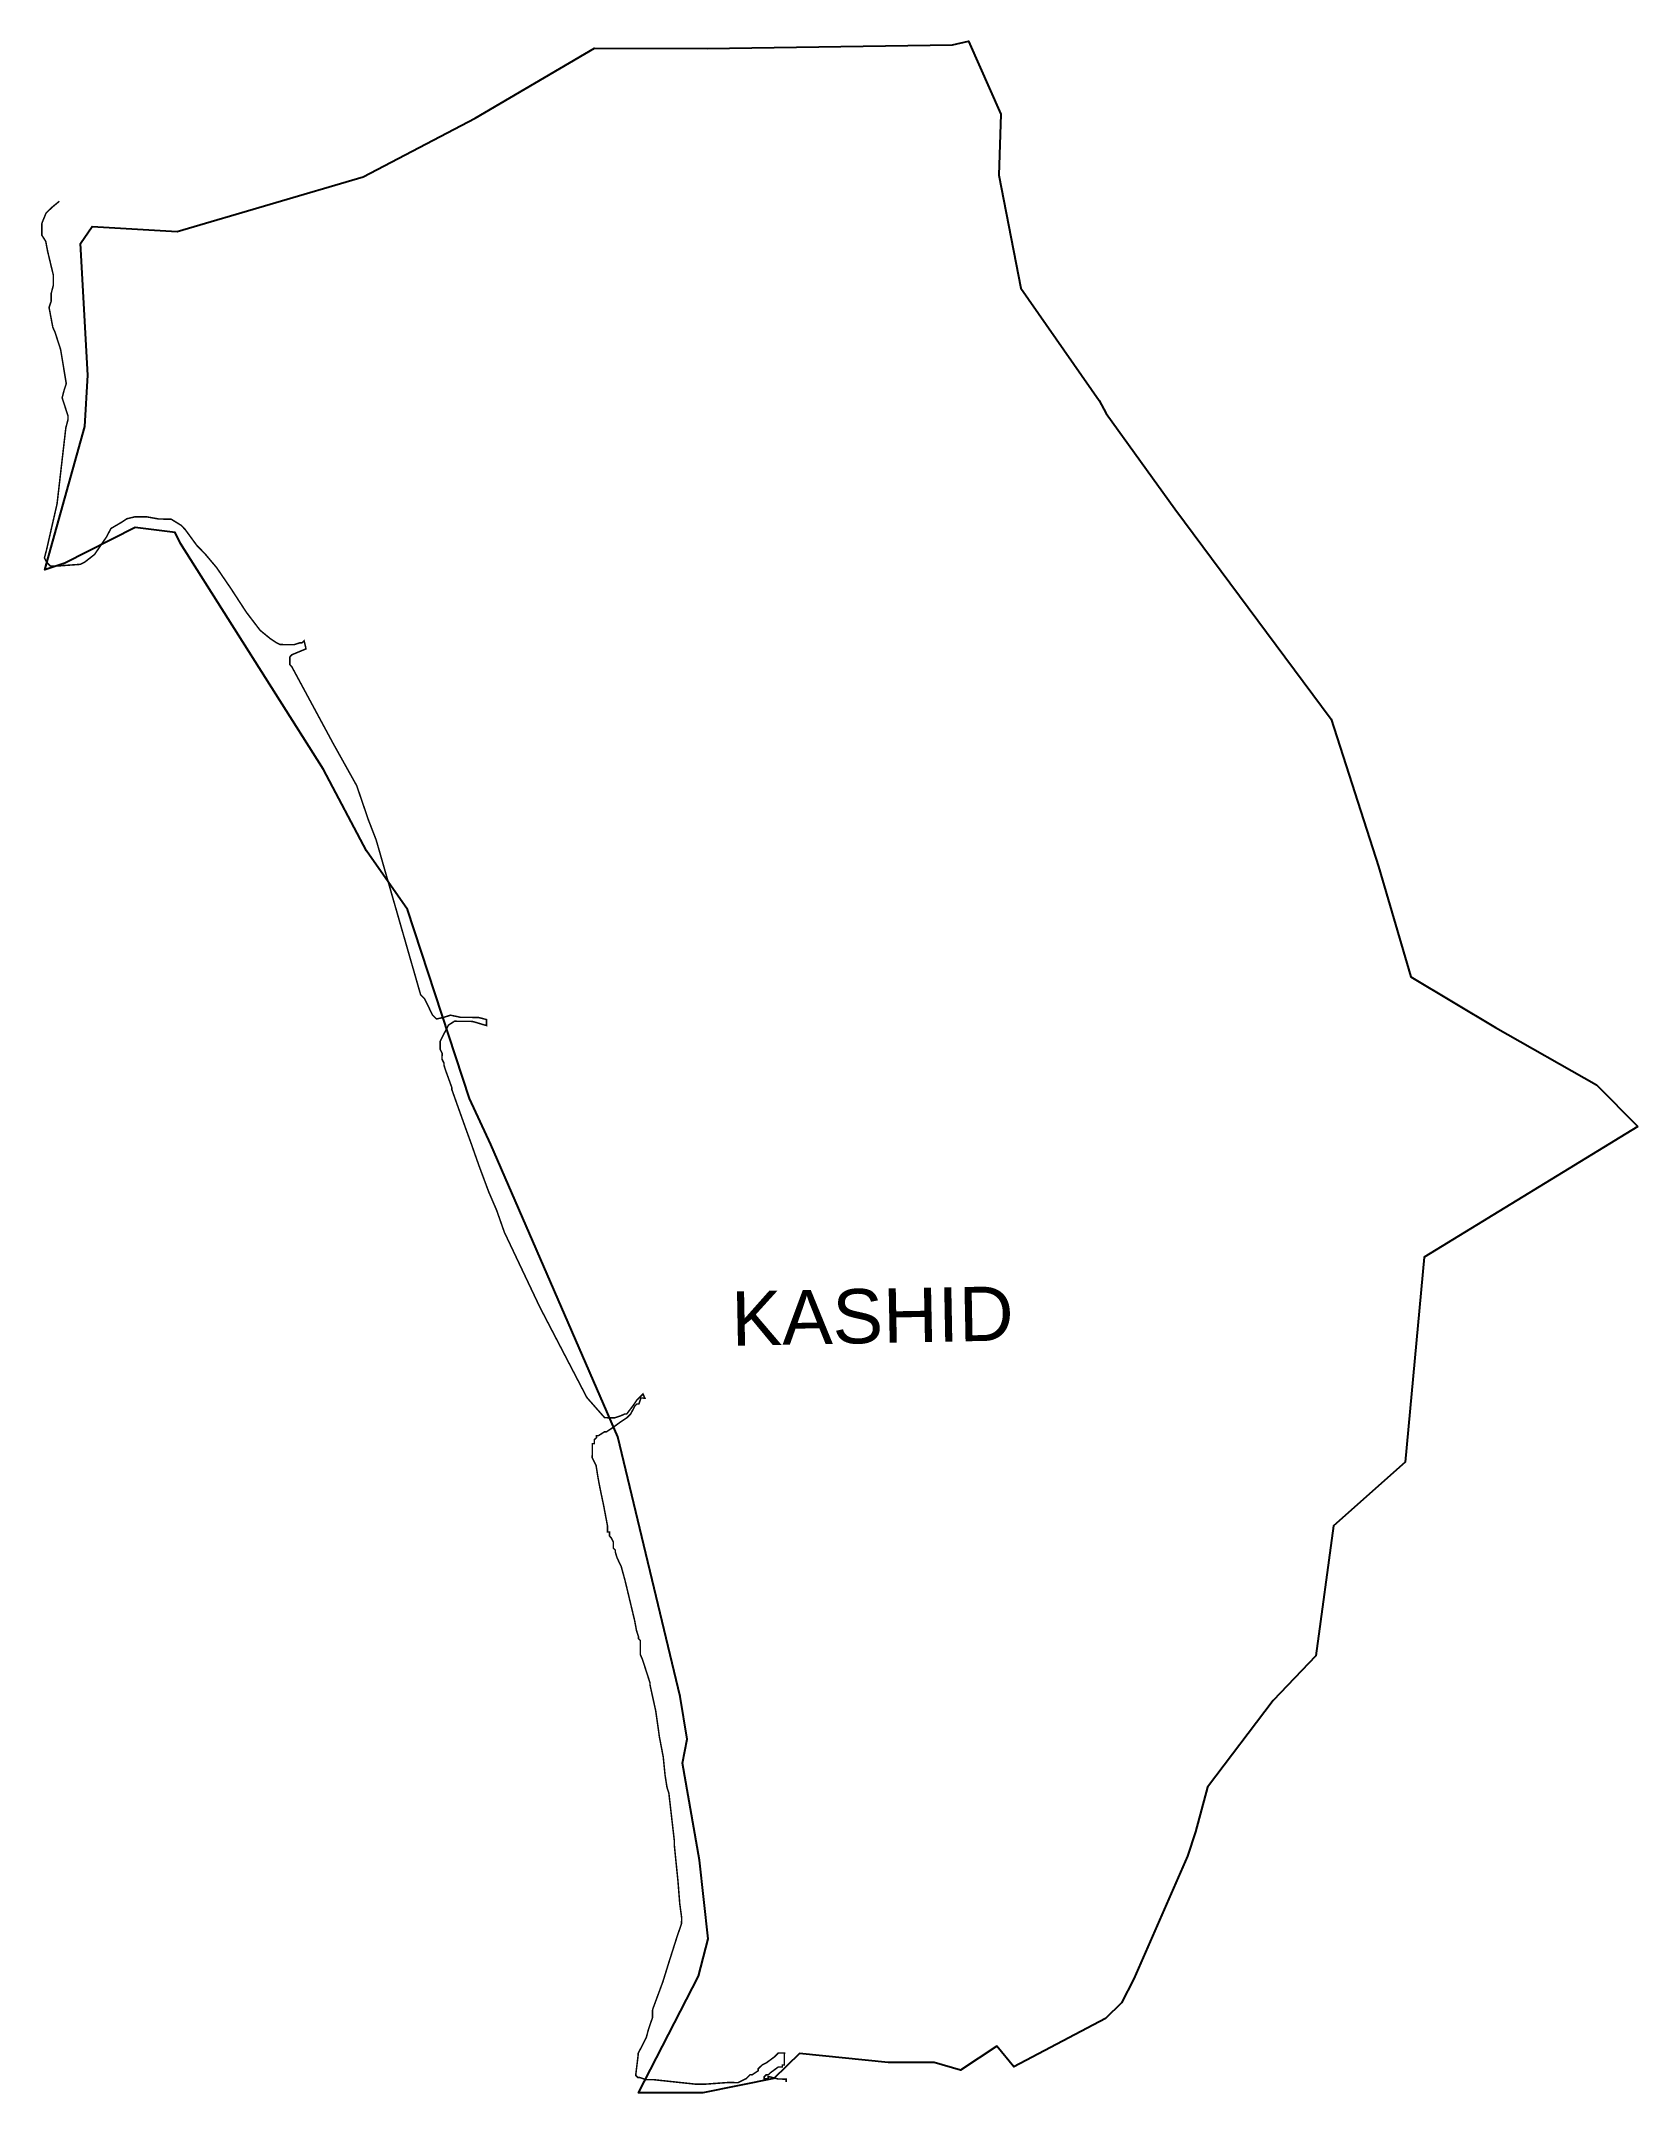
# Model space of a CAD drawing. Header units: metres. Extents: x 277685 to 280884, y 2039042 to 2043152.
import ezdxf

# ---------------------------------------------------------------- set-up
doc = ezdxf.new("R2010")
doc.units = ezdxf.units.M
for name, color, linetype in [('HIGH TIDE LINE', 6, 'Continuous'), ('village', 3, 'Continuous'), ('VILLAGE NAME', 250, 'Continuous')]:
    doc.layers.add(name, color=color, linetype=linetype)
doc.styles.get("Standard").update_dxf_attribs({"font": 'calibri.ttf'})

msp = doc.modelspace()

# ---------------------------------------------------------------- linework, layer by layer
at = {"layer": 'HIGH TIDE LINE', "lineweight": 0}
msp.add_lwpolyline([(279177.2, 2039063.9, 3.01, 3.01, 0), (279177.3, 2039069.9, 3.01, 3.01, 0), (279173.2, 2039069.9, 3.01, 3.01, 0), (279161.2, 2039070.1, 3.01, 3.01, 0), (279145.2, 2039074.3, 3.01, 3.01, 0), (279141.2, 2039074.3, 3.01, 3.01, 0), (279141.1, 2039070.3, 3.01, 3.01, 0), (279137.1, 2039070.3, 3.01, 3.01, 0), (279133.1, 2039070.4, 3.01, 3.01, 0), (279133.1, 2039074.4, 3.01, 3.01, 0), (279137.2, 2039078.4, 3.01, 3.01, 0), (279141.2, 2039078.3, 3.01, 3.01, 0), (279145.3, 2039082.3, 3.01, 3.01, 0), (279161.5, 2039094.2, 3.01, 3.01, 0), (279169.5, 2039094.1, 3.01, 3.01, 0), (279169.5, 2039098.1, 3.01, 3.01, 0), (279173.5, 2039098.1, 3.01, 3.01, 0), (279173.8, 2039122.1, 3.01, 3.01, 0), (279169.8, 2039122.2, 3.01, 3.01, 0), (279165.8, 2039122.2, 3.01, 3.01, 0), (279161.7, 2039122.3, 3.01, 3.01, 0), (279153.6, 2039114.3, 3.01, 3.01, 0), (279137.5, 2039102.4, 3.01, 3.01, 0), (279129.4, 2039098.5, 3.01, 3.01, 0), (279121.3, 2039090.6, 3.01, 3.01, 0), (279121.2, 2039086.6, 3.01, 3.01, 0), (279109.1, 2039078.6, 3.01, 3.01, 0), (279105.1, 2039078.7, 3.01, 3.01, 0), (279097, 2039070.7, 3.01, 3.01, 0), (279088.9, 2039066.8, 3.01, 3.01, 0), (279080.8, 2039062.9, 3.01, 3.01, 0), (279076.8, 2039062.9, 3.01, 3.01, 0), (279068.8, 2039063, 3.01, 3.01, 0), (279064.8, 2039063, 3.01, 3.01, 0), (279060.8, 2039063.1, 3.01, 3.01, 0), (279012.6, 2039059.6, 3.01, 3.01, 0), (278996.5, 2039059.7, 3.01, 3.01, 0), (278912.3, 2039068.7, 3.01, 3.01, 0), (278896.2, 2039068.8, 3.01, 3.01, 0), (278884.2, 2039073, 3.01, 3.01, 0), (278880.2, 2039073, 3.01, 3.01, 0), (278876.2, 2039077.1, 3.01, 3.01, 0), (278876.3, 2039081.1, 3.01, 3.01, 0), (278880.7, 2039117.2, 3.01, 3.01, 0), (278880.7, 2039121.2, 3.01, 3.01, 0), (278884.8, 2039129.2, 3.01, 3.01, 0), (278888.9, 2039137.2, 3.01, 3.01, 0), (278893, 2039145.1, 3.01, 3.01, 0), (278897.1, 2039153.1, 3.01, 3.01, 0), (278901.3, 2039169.1, 3.01, 3.01, 0), (278905.4, 2039181.2, 3.01, 3.01, 0), (278909.6, 2039193.2, 3.01, 3.01, 0), (278909.7, 2039209.2, 3.01, 3.01, 0), (278930.4, 2039265.2, 3.01, 3.01, 0), (278942.8, 2039305.2, 3.01, 3.01, 0), (278959.4, 2039357.3, 3.01, 3.01, 0), (278967.7, 2039381.3, 3.01, 3.01, 0), (278967.9, 2039393.3, 3.01, 3.01, 0), (278964.1, 2039421.5, 3.01, 3.01, 0), (278960.6, 2039465.7, 3.01, 3.01, 0), (278953.3, 2039538, 3.01, 3.01, 0), (278953.4, 2039546, 3.01, 3.01, 0), (278942.3, 2039642.5, 3.01, 3.01, 0), (278938.5, 2039654.6, 3.01, 3.01, 0), (278934.7, 2039678.7, 3.01, 3.01, 0), (278931.1, 2039714.9, 3.01, 3.01, 0), (278923.4, 2039755.1, 3.01, 3.01, 0), (278916, 2039807.4, 3.01, 3.01, 0), (278904.5, 2039859.7, 3.01, 3.01, 0), (278904.5, 2039863.8, 3.01, 3.01, 0), (278900.6, 2039875.8, 3.01, 3.01, 0), (278896.7, 2039887.9, 3.01, 3.01, 0), (278892.8, 2039900, 3.01, 3.01, 0), (278888.9, 2039912.1, 3.01, 3.01, 0), (278885, 2039920.2, 3.01, 3.01, 0), (278885.3, 2039948.3, 3.01, 3.01, 0), (278881.3, 2039952.3, 3.01, 3.01, 0), (278881.4, 2039956.4, 3.01, 3.01, 0), (278877.5, 2039968.4, 3.01, 3.01, 0), (278873.7, 2039988.6, 3.01, 3.01, 0), (278858.3, 2040053, 3.01, 3.01, 0), (278854.4, 2040069.1, 3.01, 3.01, 0), (278846.7, 2040097.2, 3.01, 3.01, 0), (278838.8, 2040113.4, 3.01, 3.01, 0), (278835, 2040125.5, 3.01, 3.01, 0), (278835, 2040129.5, 3.01, 3.01, 0), (278831, 2040133.5, 3.01, 3.01, 0), (278831.2, 2040145.6, 3.01, 3.01, 0), (278827.2, 2040153.7, 3.01, 3.01, 0), (278823.3, 2040157.7, 3.01, 3.01, 0), (278823.3, 2040165.7, 3.01, 3.01, 0), (278819.3, 2040165.8, 3.01, 3.01, 0), (278819.4, 2040177.8, 3.01, 3.01, 0), (278811.8, 2040218.1, 3.01, 3.01, 0), (278804.2, 2040254.3, 3.01, 3.01, 0), (278800.4, 2040274.4, 3.01, 3.01, 0), (278796.6, 2040298.5, 3.01, 3.01, 0), (278788.8, 2040314.7, 3.01, 3.01, 0), (278789, 2040342.8, 3.01, 3.01, 0), (278793.1, 2040342.7, 3.01, 3.01, 0), (278793.1, 2040350.8, 3.01, 3.01, 0), (278797.2, 2040354.7, 3.01, 3.01, 0), (278797.2, 2040358.8, 3.01, 3.01, 0), (278801.3, 2040358.7, 3.01, 3.01, 0), (278813.4, 2040366.6, 3.01, 3.01, 0), (278817.4, 2040366.6, 3.01, 3.01, 0), (278829.5, 2040374.5, 3.01, 3.01, 0), (278845.7, 2040386.4, 3.01, 3.01, 0), (278857.8, 2040394.3, 3.01, 3.01, 0), (278865.9, 2040402.2, 3.01, 3.01, 0), (278874.1, 2040418.2, 3.01, 3.01, 0), (278878.2, 2040422.2, 3.01, 3.01, 0), (278882.2, 2040422.1, 3.01, 3.01, 0), (278886.3, 2040434.1, 3.01, 3.01, 0), (278894.4, 2040434, 3.01, 3.01, 0), (278890.4, 2040442.1, 3.01, 3.01, 0), (278886.4, 2040438.1, 3.01, 3.01, 0), (278878.3, 2040430.2, 3.01, 3.01, 0), (278870.1, 2040418.2, 3.01, 3.01, 0), (278857.9, 2040402.3, 3.01, 3.01, 0), (278853.9, 2040402.3, 3.01, 3.01, 0), (278845.8, 2040398.4, 3.01, 3.01, 0), (278833.7, 2040394.5, 3.01, 3.01, 0), (278813.7, 2040394.7, 3.01, 3.01, 0), (278778, 2040435.2, 3.01, 3.01, 0), (278683.5, 2040616.9, 3.01, 3.01, 0), (278612.8, 2040766.2, 3.01, 3.01, 0), (278597.2, 2040810.5, 3.01, 3.01, 0), (278581.5, 2040846.9, 3.01, 3.01, 0), (278562, 2040899.3, 3.01, 3.01, 0), (278546.4, 2040943.6, 3.01, 3.01, 0), (278534.7, 2040975.8, 3.01, 3.01, 0), (278507.4, 2041052.4, 3.01, 3.01, 0), (278507.4, 2041056.4, 3.01, 3.01, 0), (278495.7, 2041088.7, 3.01, 3.01, 0), (278491.8, 2041100.7, 3.01, 3.01, 0), (278491.9, 2041104.8, 3.01, 3.01, 0), (278487.9, 2041112.8, 3.01, 3.01, 0), (278488.1, 2041124.9, 3.01, 3.01, 0), (278484.1, 2041132.9, 3.01, 3.01, 0), (278484.3, 2041149, 3.01, 3.01, 0), (278500.7, 2041181, 3.01, 3.01, 0), (278512.8, 2041188.9, 3.01, 3.01, 0), (278548.9, 2041188.5, 3.01, 3.01, 0), (278577, 2041180.2, 3.01, 3.01, 0), (278577.1, 2041192.2, 3.01, 3.01, 0), (278561.1, 2041196.4, 3.01, 3.01, 0), (278524.9, 2041196.8, 3.01, 3.01, 0), (278504.9, 2041201, 3.01, 3.01, 0), (278492.8, 2041197.1, 3.01, 3.01, 0), (278476.7, 2041193.3, 3.01, 3.01, 0), (278468.8, 2041201.4, 3.01, 3.01, 0), (278453.1, 2041233.7, 3.01, 3.01, 0), (278445.1, 2041241.8, 3.01, 3.01, 0), (278356, 2041551.9, 3.01, 3.01, 0), (278340.4, 2041592.2, 3.01, 3.01, 0), (278317, 2041660.7, 3.01, 3.01, 0), (278269.7, 2041745.5, 3.01, 3.01, 0), (278187, 2041898.9, 3.01, 3.01, 0), (278183, 2041903, 3.01, 3.01, 0), (278183.2, 2041919.1, 3.01, 3.01, 0), (278187.2, 2041923, 3.01, 3.01, 0), (278215.5, 2041934.8, 3.01, 3.01, 0), (278211.6, 2041950.9, 3.01, 3.01, 0), (278207.6, 2041946.9, 3.01, 3.01, 0), (278203.6, 2041947, 3.01, 3.01, 0), (278191.5, 2041943.1, 3.01, 3.01, 0), (278163.4, 2041943.4, 3.01, 3.01, 0), (278155.4, 2041947.5, 3.01, 3.01, 0), (278143.4, 2041955.6, 3.01, 3.01, 0), (278123.5, 2041971.9, 3.01, 3.01, 0), (278095.8, 2042008.3, 3.01, 3.01, 0), (278064.2, 2042056.8, 3.01, 3.01, 0), (278036.5, 2042097.3, 3.01, 3.01, 0), (278012.7, 2042125.6, 3.01, 3.01, 0), (277996.8, 2042141.8, 3.01, 3.01, 0), (277973.1, 2042174.2, 3.01, 3.01, 0), (277965.1, 2042182.3, 3.01, 3.01, 0), (277945.2, 2042194.6, 3.01, 3.01, 0), (277921.1, 2042194.8, 3.01, 3.01, 0), (277897, 2042199.1, 3.01, 3.01, 0), (277873, 2042199.3, 3.01, 3.01, 0), (277856.9, 2042195.5, 3.01, 3.01, 0), (277844.7, 2042187.6, 3.01, 3.01, 0), (277824.5, 2042175.8, 3.01, 3.01, 0), (277816.3, 2042159.8, 3.01, 3.01, 0), (277791.9, 2042123.9, 3.01, 3.01, 0), (277771.6, 2042108.1, 3.01, 3.01, 0), (277763.6, 2042104.1, 3.01, 3.01, 0), (277715.4, 2042100.6, 3.01, 3.01, 0), (277703.3, 2042100.7, 3.01, 3.01, 0), (277695.4, 2042108.8, 3.01, 3.01, 0), (277691.4, 2042116.9, 3.01, 3.01, 0), (277695.6, 2042132.9, 3.01, 3.01, 0), (277716.7, 2042225.1, 3.01, 3.01, 0), (277734.3, 2042377.5, 3.01, 3.01, 0), (277738.5, 2042393.5, 3.01, 3.01, 0), (277738.6, 2042401.5, 3.01, 3.01, 0), (277734.7, 2042413.6, 3.01, 3.01, 0), (277730.8, 2042425.7, 3.01, 3.01, 0), (277726.9, 2042437.8, 3.01, 3.01, 0), (277731.1, 2042453.8, 3.01, 3.01, 0), (277735.2, 2042465.8, 3.01, 3.01, 0), (277723.9, 2042534.2, 3.01, 3.01, 0), (277712.2, 2042570.4, 3.01, 3.01, 0), (277708.3, 2042578.5, 3.01, 3.01, 0), (277700.7, 2042618.7, 3.01, 3.01, 0), (277704.8, 2042630.7, 3.01, 3.01, 0), (277705, 2042646.8, 3.01, 3.01, 0), (277709.2, 2042662.8, 3.01, 3.01, 0), (277709.4, 2042682.9, 3.01, 3.01, 0), (277705.5, 2042699, 3.01, 3.01, 0), (277697.8, 2042731.2, 3.01, 3.01, 0), (277694, 2042751.3, 3.01, 3.01, 0), (277686.1, 2042763.4, 3.01, 3.01, 0), (277686.4, 2042787.5, 3.01, 3.01, 0), (277694.6, 2042807.5, 3.01, 3.01, 0), (277706.8, 2042819.4, 3.01, 3.01, 0), (277721.3, 2042831.3, 3.01, 3.01, 0)], format="xyseb", dxfattribs=at)
at = {"layer": 'village', "color": 3}
msp.add_polyline3d([(280883.6, 2040978.2, 0), (280455.4, 2040716.4, 0), (280417.4, 2040305.6, 0), (280273.7, 2040177.9, 0), (280238.1, 2039917.8, 0), (280152.8, 2039828.5, 0), (280021.6, 2039654.7, 0), (279997.4, 2039565.1, 0), (279981.4, 2039516.3, 0), (279874, 2039270.9, 0), (279849.1, 2039222.9, 0), (279817.2, 2039191.2, 0), (279633.3, 2039094.7, 0), (279599.2, 2039136.1, 0), (279526.6, 2039088, 0), (279474, 2039103.1, 0), (279381.4, 2039103, 0), (279204.2, 2039121.4, 0), (279152.3, 2039071.2, 0), (279010.5, 2039042.6, 0), (278881.7, 2039042.2, 0), (279002, 2039276.2, 0), (279021.1, 2039350.7, 0), (279003.4, 2039508.6, 0), (278969.9, 2039702.7, 0), (278978.9, 2039751, 0), (278965, 2039836.1, 0), (278840.4, 2040356.1, 0), (278585.6, 2040942.2, 0), (278542.9, 2041034.3, 0), (278418.5, 2041412.5, 0), (278336.8, 2041530.1, 0), (278250.4, 2041693.4, 0), (277964.2, 2042145.8, 0), (277953.6, 2042168.1, 0), (277873.3, 2042178.2, 0), (277732.6, 2042106.5, 0), (277692.2, 2042093.2, 0), (277772.6, 2042379.9, 0), (277778.6, 2042482.8, 0), (277763.8, 2042747, 0), (277787.1, 2042780.6, 0), (277957.1, 2042770.8, 0), (278329.9, 2042880.2, 0), (278554.4, 2042998.1, 0), (278793.4, 2043138, 0), (279018.9, 2043137, 0), (279510.7, 2043144.9, 0), (279542.6, 2043152.3, 0), (279607, 2043005.8, 0), (279603, 2042883.5, 0), (279647.2, 2042657, 0), (279804.6, 2042432.4, 0), (279818.3, 2042406.5, 0), (279956.2, 2042215.1, 0), (280269, 2041794.1, 0), (280363.7, 2041498.8, 0), (280428.8, 2041277.9, 0), (280598.1, 2041176.6, 0), (280800.3, 2041061.6, 0)], close=True, dxfattribs=at)

# ---------------------------------------------------------------- texts
at = {"layer": 'VILLAGE NAME', "insert": (279066.3, 2040647.5), "char_height": 108.748, "attachment_point": 1, "rotation": 1.1028}
msp.add_mtext_dynamic_manual_height_columns('{\\fArial|b0|i0|c0|p34;KASHID}', width=726.929, gutter_width=543.7, heights=[0], dxfattribs=at)

doc.saveas('drawing.dxf')
